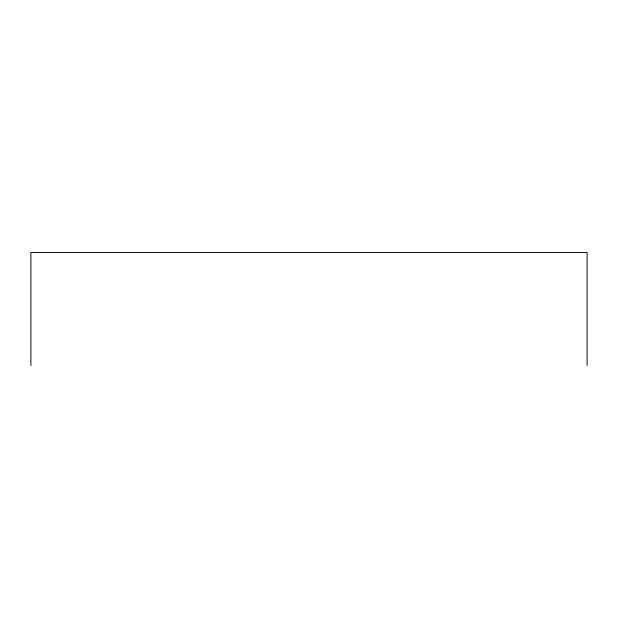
<?xml version="1.0" encoding="UTF-8"?>
<svg xmlns="http://www.w3.org/2000/svg" width="618" height="618" viewBox="0 0 618 618"><rect width="100%" height="100%" fill="white"/><g stroke="black" fill="none" stroke-linecap="round" stroke-linejoin="round"><path stroke-width="0.93" d="M587.1 365.454L587.1 252.546L30.9 252.546L30.9 365.454"/></g></svg>
